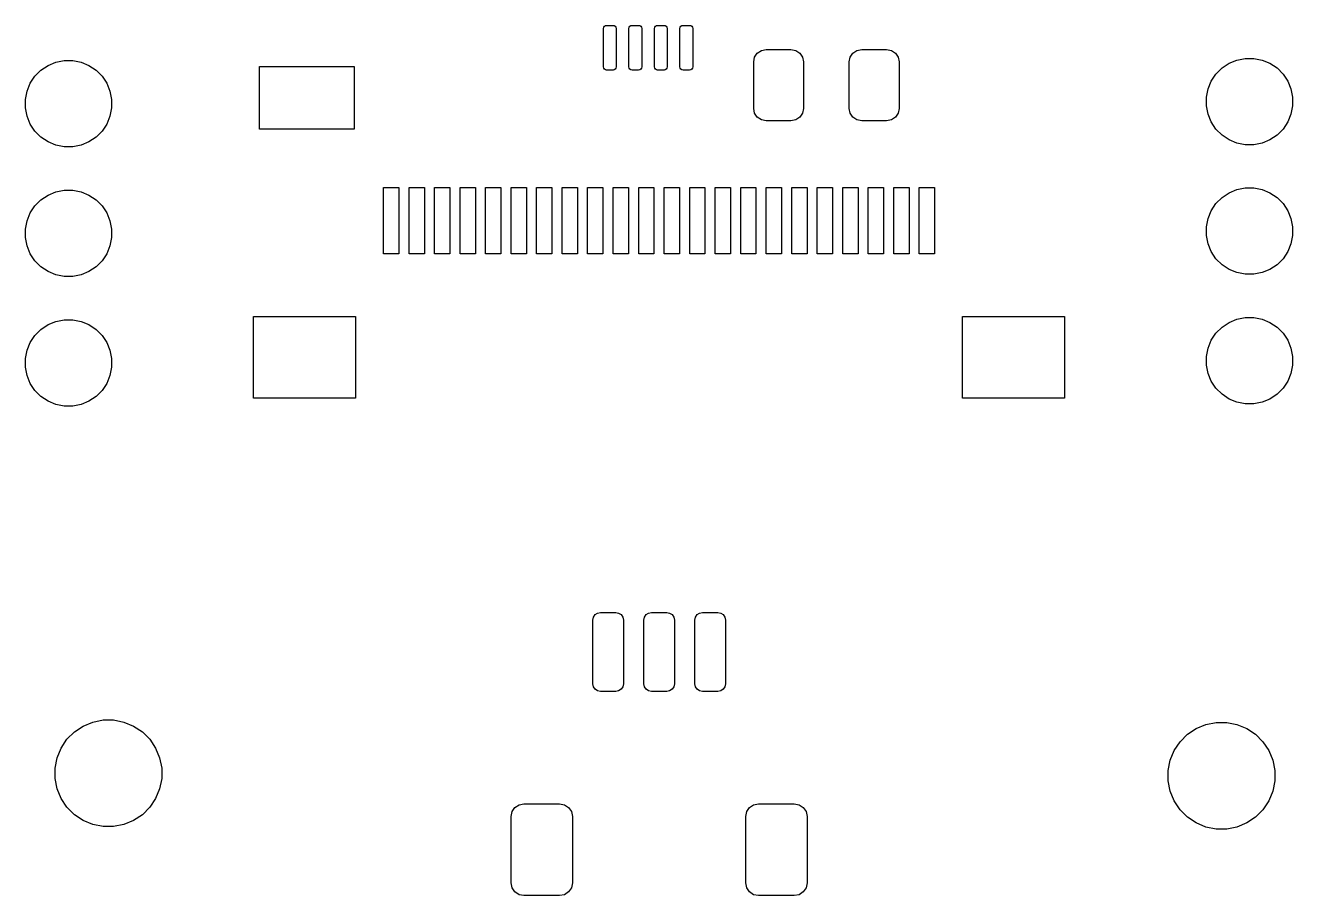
# Model space of a CAD drawing. Header units: inches. Extents: x 5.12 to 6.12, y -4.12 to -1.79.
# Drawn here: x 5.143 to 6.121, y -4.121 to -3.45 of the extents above; entities that cross this region are included whole.
import ezdxf

# ---------------------------------------------------------------- set-up
doc = ezdxf.new("R2010")
doc.units = ezdxf.units.IN
doc.header["$MEASUREMENT"] = 0
doc.layers.add('F.Mask', color=201, linetype='CONTINUOUS', true_color=0xd864ff)

msp = doc.modelspace()

# ---------------------------------------------------------------- linework, layer by layer
at = {"layer": 'F.Mask', "linetype": 'CONTINUOUS'}
for p, q in [((5.58896, -3.4523), (5.58914, -3.45136)), ((5.58896, -3.48183), (5.58896, -3.4523)), ((5.58914, -3.45136), (5.58968, -3.45056)), ((5.58968, -3.45056), (5.59048, -3.45003)), ((5.59048, -3.45003), (5.59142, -3.44984)), ((5.59142, -3.44984), (5.59634, -3.44984)), ((5.59634, -3.44984), (5.59728, -3.45003)), ((5.59728, -3.45003), (5.59808, -3.45056)), ((5.59808, -3.45056), (5.59861, -3.45136)), ((5.59861, -3.45136), (5.5988, -3.4523)), ((5.5988, -3.4523), (5.5988, -3.48183)), ((5.60864, -3.4523), (5.60883, -3.45136)), ((5.60864, -3.48183), (5.60864, -3.4523)), ((5.60883, -3.45136), (5.60936, -3.45056)), ((5.60936, -3.45056), (5.61016, -3.45003)), ((5.61016, -3.45003), (5.6111, -3.44984)), ((5.6111, -3.44984), (5.61602, -3.44984)), ((5.61602, -3.44984), (5.61697, -3.45003)), ((5.61697, -3.45003), (5.61776, -3.45056)), ((5.61776, -3.45056), (5.6183, -3.45136)), ((5.6183, -3.45136), (5.61848, -3.4523)), ((5.61848, -3.4523), (5.61848, -3.48183)), ((5.62833, -3.4523), (5.62851, -3.45136)), ((5.62833, -3.48183), (5.62833, -3.4523)), ((5.62851, -3.45136), (5.62905, -3.45056)), ((5.62905, -3.45056), (5.62985, -3.45003)), ((5.62985, -3.45003), (5.63079, -3.44984)), ((5.63079, -3.44984), (5.63571, -3.44984)), ((5.63571, -3.44984), (5.63665, -3.45003)), ((5.63665, -3.45003), (5.63745, -3.45056)), ((5.63745, -3.45056), (5.63798, -3.45136)), ((5.63798, -3.45136), (5.63817, -3.4523)), ((5.63817, -3.4523), (5.63817, -3.48183)), ((5.64801, -3.4523), (5.6482, -3.45136)), ((5.64801, -3.48183), (5.64801, -3.4523)), ((5.6482, -3.45136), (5.64873, -3.45056)), ((5.64873, -3.45056), (5.64953, -3.45003)), ((5.64953, -3.45003), (5.65047, -3.44984)), ((5.65047, -3.44984), (5.65539, -3.44984)), ((5.65539, -3.44984), (5.65634, -3.45003)), ((5.65634, -3.45003), (5.65713, -3.45056)), ((5.65713, -3.45056), (5.65767, -3.45136)), ((5.65767, -3.45136), (5.65785, -3.4523)), ((5.65785, -3.4523), (5.65785, -3.48183)), ((5.70563, -3.47436), (5.70771, -3.47125)), ((5.70771, -3.47125), (5.71082, -3.46917)), ((5.71082, -3.46917), (5.71449, -3.46844)), ((5.71449, -3.46844), (5.73369, -3.46844)), ((5.73369, -3.46844), (5.73736, -3.46917)), ((5.73736, -3.46917), (5.74047, -3.47125)), ((5.74047, -3.47125), (5.74255, -3.47436)), ((5.77945, -3.47436), (5.78153, -3.47125)), ((5.78153, -3.47125), (5.78464, -3.46917)), ((5.78464, -3.46917), (5.78831, -3.46844)), ((5.78831, -3.46844), (5.80751, -3.46844)), ((5.80751, -3.46844), (5.81118, -3.46917)), ((5.81118, -3.46917), (5.81429, -3.47125)), ((5.81429, -3.47125), (5.81637, -3.47436)), ((5.15483, -3.48439), (5.16028, -3.48075)), ((5.16028, -3.48075), (5.16634, -3.47824)), ((5.16634, -3.47824), (5.17278, -3.47696)), ((5.17278, -3.47696), (5.17934, -3.47696)), ((5.17934, -3.47696), (5.18577, -3.47824)), ((5.18577, -3.47824), (5.19183, -3.48075)), ((5.19183, -3.48075), (5.19729, -3.48439)), ((5.32339, -3.53004), (5.32339, -3.48161)), ((5.32339, -3.48161), (5.39661, -3.48161)), ((5.39661, -3.48161), (5.39661, -3.53004)), ((5.58914, -3.48277), (5.58896, -3.48183)), ((5.5988, -3.48183), (5.59861, -3.48277)), ((5.60883, -3.48277), (5.60864, -3.48183)), ((5.61848, -3.48183), (5.6183, -3.48277)), ((5.62851, -3.48277), (5.62833, -3.48183)), ((5.63817, -3.48183), (5.63798, -3.48277)), ((5.6482, -3.48277), (5.64801, -3.48183)), ((5.65785, -3.48183), (5.65767, -3.48277)), ((5.7049, -3.47804), (5.70563, -3.47436)), ((5.7049, -3.51396), (5.7049, -3.47804)), ((5.74255, -3.47436), (5.74328, -3.47804)), ((5.74328, -3.47804), (5.74328, -3.51396)), ((5.77872, -3.47804), (5.77945, -3.47436)), ((5.77872, -3.51396), (5.77872, -3.47804)), ((5.81637, -3.47436), (5.8171, -3.47804)), ((5.8171, -3.47804), (5.8171, -3.51396)), ((6.06637, -3.48274), (6.07182, -3.47909)), ((6.07182, -3.47909), (6.07788, -3.47658)), ((6.07788, -3.47658), (6.08432, -3.4753)), ((6.08432, -3.4753), (6.09088, -3.4753)), ((6.09088, -3.4753), (6.09731, -3.47658)), ((6.09731, -3.47658), (6.10337, -3.47909)), ((6.10337, -3.47909), (6.10883, -3.48274)), ((5.14655, -3.49448), (5.15019, -3.48903)), ((5.15019, -3.48903), (5.15483, -3.48439)), ((5.19729, -3.48439), (5.20193, -3.48903)), ((5.20193, -3.48903), (5.20557, -3.49448)), ((5.58968, -3.48357), (5.58914, -3.48277)), ((5.59048, -3.4841), (5.58968, -3.48357)), ((5.59142, -3.48429), (5.59048, -3.4841)), ((5.59634, -3.48429), (5.59142, -3.48429)), ((5.59728, -3.4841), (5.59634, -3.48429)), ((5.59808, -3.48357), (5.59728, -3.4841)), ((5.59861, -3.48277), (5.59808, -3.48357)), ((5.60936, -3.48357), (5.60883, -3.48277)), ((5.61016, -3.4841), (5.60936, -3.48357)), ((5.6111, -3.48429), (5.61016, -3.4841)), ((5.61602, -3.48429), (5.6111, -3.48429)), ((5.61697, -3.4841), (5.61602, -3.48429)), ((5.61776, -3.48357), (5.61697, -3.4841)), ((5.6183, -3.48277), (5.61776, -3.48357)), ((5.62905, -3.48357), (5.62851, -3.48277)), ((5.62985, -3.4841), (5.62905, -3.48357)), ((5.63079, -3.48429), (5.62985, -3.4841)), ((5.63571, -3.48429), (5.63079, -3.48429)), ((5.63665, -3.4841), (5.63571, -3.48429)), ((5.63745, -3.48357), (5.63665, -3.4841)), ((5.63798, -3.48277), (5.63745, -3.48357)), ((5.64873, -3.48357), (5.6482, -3.48277)), ((5.64953, -3.4841), (5.64873, -3.48357)), ((5.65047, -3.48429), (5.64953, -3.4841)), ((5.65539, -3.48429), (5.65047, -3.48429)), ((5.65634, -3.4841), (5.65539, -3.48429)), ((5.65713, -3.48357), (5.65634, -3.4841)), ((5.65767, -3.48277), (5.65713, -3.48357)), ((6.05809, -3.49283), (6.06173, -3.48738)), ((6.06173, -3.48738), (6.06637, -3.48274)), ((6.10883, -3.48274), (6.11347, -3.48738)), ((6.11347, -3.48738), (6.11711, -3.49283)), ((5.14276, -3.50698), (5.14404, -3.50054)), ((5.14404, -3.50054), (5.14655, -3.49448)), ((5.20557, -3.49448), (5.20808, -3.50054)), ((5.20808, -3.50054), (5.20936, -3.50698)), ((6.05429, -3.50533), (6.05557, -3.49889)), ((6.05557, -3.49889), (6.05809, -3.49283)), ((6.11711, -3.49283), (6.11962, -3.49889)), ((6.11962, -3.49889), (6.1209, -3.50533)), ((5.14276, -3.51354), (5.14276, -3.50698)), ((5.20936, -3.50698), (5.20936, -3.51354)), ((6.05429, -3.51189), (6.05429, -3.50533)), ((6.1209, -3.50533), (6.1209, -3.51189)), ((5.14404, -3.51997), (5.14276, -3.51354)), ((5.14655, -3.52603), (5.14404, -3.51997)), ((5.20808, -3.51997), (5.20557, -3.52603)), ((5.20936, -3.51354), (5.20808, -3.51997)), ((5.70563, -3.51763), (5.7049, -3.51396)), ((5.70771, -3.52075), (5.70563, -3.51763)), ((5.71082, -3.52283), (5.70771, -3.52075)), ((5.74047, -3.52075), (5.73736, -3.52283)), ((5.74255, -3.51763), (5.74047, -3.52075)), ((5.74328, -3.51396), (5.74255, -3.51763)), ((5.77945, -3.51763), (5.77872, -3.51396)), ((5.78153, -3.52075), (5.77945, -3.51763)), ((5.78464, -3.52283), (5.78153, -3.52075)), ((5.81429, -3.52075), (5.81118, -3.52283)), ((5.81637, -3.51763), (5.81429, -3.52075)), ((5.8171, -3.51396), (5.81637, -3.51763)), ((6.05557, -3.51832), (6.05429, -3.51189)), ((6.05809, -3.52438), (6.05557, -3.51832)), ((6.11962, -3.51832), (6.11711, -3.52438)), ((6.1209, -3.51189), (6.11962, -3.51832)), ((5.15019, -3.53149), (5.14655, -3.52603)), ((5.20557, -3.52603), (5.20193, -3.53149)), ((5.39661, -3.53004), (5.32339, -3.53004)), ((5.71449, -3.52356), (5.71082, -3.52283)), ((5.73369, -3.52356), (5.71449, -3.52356)), ((5.73736, -3.52283), (5.73369, -3.52356)), ((5.78831, -3.52356), (5.78464, -3.52283)), ((5.80751, -3.52356), (5.78831, -3.52356)), ((5.81118, -3.52283), (5.80751, -3.52356)), ((6.06173, -3.52984), (6.05809, -3.52438)), ((6.06637, -3.53447), (6.06173, -3.52984)), ((6.11347, -3.52984), (6.10883, -3.53447)), ((6.11711, -3.52438), (6.11347, -3.52984)), ((5.15483, -3.53613), (5.15019, -3.53149)), ((5.16028, -3.53977), (5.15483, -3.53613)), ((5.16634, -3.54228), (5.16028, -3.53977)), ((5.19183, -3.53977), (5.18577, -3.54228)), ((5.19729, -3.53613), (5.19183, -3.53977)), ((5.20193, -3.53149), (5.19729, -3.53613)), ((6.07182, -3.53812), (6.06637, -3.53447)), ((6.07788, -3.54063), (6.07182, -3.53812)), ((6.08432, -3.54191), (6.07788, -3.54063)), ((6.09731, -3.54063), (6.09088, -3.54191)), ((6.10337, -3.53812), (6.09731, -3.54063)), ((6.10883, -3.53447), (6.10337, -3.53812)), ((5.17278, -3.54356), (5.16634, -3.54228)), ((5.17934, -3.54356), (5.17278, -3.54356)), ((5.18577, -3.54228), (5.17934, -3.54356)), ((6.09088, -3.54191), (6.08432, -3.54191)), ((5.16028, -3.58075), (5.16634, -3.57824)), ((5.16634, -3.57824), (5.17278, -3.57696)), ((5.17278, -3.57696), (5.17934, -3.57696)), ((5.17934, -3.57696), (5.18577, -3.57824)), ((5.18577, -3.57824), (5.19183, -3.58075)), ((5.41929, -3.62612), (5.41929, -3.57494)), ((5.41929, -3.57494), (5.4311, -3.57494)), ((5.4311, -3.57494), (5.4311, -3.62612)), ((5.43898, -3.62612), (5.43898, -3.57494)), ((5.43898, -3.57494), (5.45079, -3.57494)), ((5.45079, -3.57494), (5.45079, -3.62612)), ((5.45866, -3.62612), (5.45866, -3.57494)), ((5.45866, -3.57494), (5.47047, -3.57494)), ((5.47047, -3.57494), (5.47047, -3.62612)), ((5.47835, -3.62612), (5.47835, -3.57494)), ((5.47835, -3.57494), (5.49016, -3.57494)), ((5.49016, -3.57494), (5.49016, -3.62612)), ((5.49803, -3.62612), (5.49803, -3.57494)), ((5.49803, -3.57494), (5.50984, -3.57494)), ((5.50984, -3.57494), (5.50984, -3.62612)), ((5.51772, -3.62612), (5.51772, -3.57494)), ((5.51772, -3.57494), (5.52953, -3.57494)), ((5.52953, -3.57494), (5.52953, -3.62612)), ((5.5374, -3.62612), (5.5374, -3.57494)), ((5.5374, -3.57494), (5.54921, -3.57494)), ((5.54921, -3.57494), (5.54921, -3.62612)), ((5.55709, -3.62612), (5.55709, -3.57494)), ((5.55709, -3.57494), (5.5689, -3.57494)), ((5.5689, -3.57494), (5.5689, -3.62612)), ((5.57677, -3.62612), (5.57677, -3.57494)), ((5.57677, -3.57494), (5.58858, -3.57494)), ((5.58858, -3.57494), (5.58858, -3.62612)), ((5.59646, -3.62612), (5.59646, -3.57494)), ((5.59646, -3.57494), (5.60827, -3.57494)), ((5.60827, -3.57494), (5.60827, -3.62612)), ((5.61614, -3.62612), (5.61614, -3.57494)), ((5.61614, -3.57494), (5.62795, -3.57494)), ((5.62795, -3.57494), (5.62795, -3.62612)), ((5.63583, -3.62612), (5.63583, -3.57494)), ((5.63583, -3.57494), (5.64764, -3.57494)), ((5.64764, -3.57494), (5.64764, -3.62612)), ((5.65551, -3.62612), (5.65551, -3.57494)), ((5.65551, -3.57494), (5.66732, -3.57494)), ((5.66732, -3.57494), (5.66732, -3.62612)), ((5.6752, -3.62612), (5.6752, -3.57494)), ((5.6752, -3.57494), (5.68701, -3.57494)), ((5.68701, -3.57494), (5.68701, -3.62612)), ((5.69488, -3.62612), (5.69488, -3.57494)), ((5.69488, -3.57494), (5.70669, -3.57494)), ((5.70669, -3.57494), (5.70669, -3.62612)), ((5.71457, -3.62612), (5.71457, -3.57494)), ((5.71457, -3.57494), (5.72638, -3.57494)), ((5.72638, -3.57494), (5.72638, -3.62612)), ((5.73425, -3.62612), (5.73425, -3.57494)), ((5.73425, -3.57494), (5.74606, -3.57494)), ((5.74606, -3.57494), (5.74606, -3.62612)), ((5.75394, -3.62612), (5.75394, -3.57494)), ((5.75394, -3.57494), (5.76575, -3.57494)), ((5.76575, -3.57494), (5.76575, -3.62612)), ((5.77362, -3.62612), (5.77362, -3.57494)), ((5.77362, -3.57494), (5.78543, -3.57494)), ((5.78543, -3.57494), (5.78543, -3.62612)), ((5.79331, -3.62612), (5.79331, -3.57494)), ((5.79331, -3.57494), (5.80512, -3.57494)), ((5.80512, -3.57494), (5.80512, -3.62612)), ((5.81299, -3.62612), (5.81299, -3.57494)), ((5.81299, -3.57494), (5.8248, -3.57494)), ((5.8248, -3.57494), (5.8248, -3.62612)), ((5.83268, -3.62612), (5.83268, -3.57494)), ((5.83268, -3.57494), (5.84449, -3.57494)), ((5.84449, -3.57494), (5.84449, -3.62612)), ((6.06637, -3.58274), (6.07182, -3.57909)), ((6.07182, -3.57909), (6.07788, -3.57658)), ((6.07788, -3.57658), (6.08432, -3.5753)), ((6.08432, -3.5753), (6.09088, -3.5753)), ((6.09088, -3.5753), (6.09731, -3.57658)), ((6.09731, -3.57658), (6.10337, -3.57909)), ((6.10337, -3.57909), (6.10883, -3.58274)), ((5.14655, -3.59448), (5.15019, -3.58903)), ((5.15019, -3.58903), (5.15483, -3.58439)), ((5.15483, -3.58439), (5.16028, -3.58075)), ((5.19183, -3.58075), (5.19729, -3.58439)), ((5.19729, -3.58439), (5.20193, -3.58903)), ((5.20193, -3.58903), (5.20557, -3.59448)), ((6.05809, -3.59283), (6.06173, -3.58738)), ((6.06173, -3.58738), (6.06637, -3.58274)), ((6.10883, -3.58274), (6.11347, -3.58738)), ((6.11347, -3.58738), (6.11711, -3.59283)), ((5.14404, -3.60054), (5.14655, -3.59448)), ((5.20557, -3.59448), (5.20808, -3.60054)), ((6.05429, -3.60533), (6.05557, -3.59889)), ((6.05557, -3.59889), (6.05809, -3.59283)), ((6.11711, -3.59283), (6.11962, -3.59889)), ((6.11962, -3.59889), (6.1209, -3.60533)), ((5.14276, -3.60698), (5.14404, -3.60054)), ((5.14276, -3.61354), (5.14276, -3.60698)), ((5.20808, -3.60054), (5.20936, -3.60698)), ((5.20936, -3.60698), (5.20936, -3.61354)), ((6.05429, -3.61189), (6.05429, -3.60533)), ((6.1209, -3.60533), (6.1209, -3.61189)), ((5.14404, -3.61997), (5.14276, -3.61354)), ((5.20936, -3.61354), (5.20808, -3.61997)), ((6.05557, -3.61832), (6.05429, -3.61189)), ((6.05809, -3.62438), (6.05557, -3.61832)), ((6.11962, -3.61832), (6.11711, -3.62438)), ((6.1209, -3.61189), (6.11962, -3.61832)), ((5.14655, -3.62603), (5.14404, -3.61997)), ((5.15019, -3.63149), (5.14655, -3.62603)), ((5.20557, -3.62603), (5.20193, -3.63149)), ((5.20808, -3.61997), (5.20557, -3.62603)), ((5.4311, -3.62612), (5.41929, -3.62612)), ((5.45079, -3.62612), (5.43898, -3.62612)), ((5.47047, -3.62612), (5.45866, -3.62612)), ((5.49016, -3.62612), (5.47835, -3.62612)), ((5.50984, -3.62612), (5.49803, -3.62612)), ((5.52953, -3.62612), (5.51772, -3.62612)), ((5.54921, -3.62612), (5.5374, -3.62612)), ((5.5689, -3.62612), (5.55709, -3.62612)), ((5.58858, -3.62612), (5.57677, -3.62612)), ((5.60827, -3.62612), (5.59646, -3.62612)), ((5.62795, -3.62612), (5.61614, -3.62612)), ((5.64764, -3.62612), (5.63583, -3.62612)), ((5.66732, -3.62612), (5.65551, -3.62612)), ((5.68701, -3.62612), (5.6752, -3.62612)), ((5.70669, -3.62612), (5.69488, -3.62612)), ((5.72638, -3.62612), (5.71457, -3.62612)), ((5.74606, -3.62612), (5.73425, -3.62612)), ((5.76575, -3.62612), (5.75394, -3.62612)), ((5.78543, -3.62612), (5.77362, -3.62612)), ((5.80512, -3.62612), (5.79331, -3.62612)), ((5.8248, -3.62612), (5.81299, -3.62612)), ((5.84449, -3.62612), (5.83268, -3.62612)), ((6.06173, -3.62984), (6.05809, -3.62438)), ((6.11711, -3.62438), (6.11347, -3.62984)), ((5.15483, -3.63613), (5.15019, -3.63149)), ((5.16028, -3.63977), (5.15483, -3.63613)), ((5.19729, -3.63613), (5.19183, -3.63977)), ((5.20193, -3.63149), (5.19729, -3.63613)), ((6.06637, -3.63447), (6.06173, -3.62984)), ((6.07182, -3.63812), (6.06637, -3.63447)), ((6.07788, -3.64063), (6.07182, -3.63812)), ((6.10337, -3.63812), (6.09731, -3.64063)), ((6.10883, -3.63447), (6.10337, -3.63812)), ((6.11347, -3.62984), (6.10883, -3.63447)), ((5.16634, -3.64228), (5.16028, -3.63977)), ((5.17278, -3.64356), (5.16634, -3.64228)), ((5.17934, -3.64356), (5.17278, -3.64356)), ((5.18577, -3.64228), (5.17934, -3.64356)), ((5.19183, -3.63977), (5.18577, -3.64228)), ((6.08432, -3.64191), (6.07788, -3.64063)), ((6.09088, -3.64191), (6.08432, -3.64191)), ((6.09731, -3.64063), (6.09088, -3.64191)), ((5.16634, -3.67824), (5.17278, -3.67696)), ((5.17278, -3.67696), (5.17934, -3.67696)), ((5.17934, -3.67696), (5.18577, -3.67824)), ((5.3189, -3.73754), (5.3189, -3.67455)), ((5.3189, -3.67455), (5.39764, -3.67455)), ((5.39764, -3.67455), (5.39764, -3.73754)), ((5.86614, -3.73754), (5.86614, -3.67455)), ((5.86614, -3.67455), (5.94488, -3.67455)), ((5.94488, -3.67455), (5.94488, -3.73754)), ((6.07182, -3.67909), (6.07788, -3.67658)), ((6.07788, -3.67658), (6.08432, -3.6753)), ((6.08432, -3.6753), (6.09088, -3.6753)), ((6.09088, -3.6753), (6.09731, -3.67658)), ((6.09731, -3.67658), (6.10337, -3.67909)), ((5.15019, -3.68903), (5.15483, -3.68439)), ((5.15483, -3.68439), (5.16028, -3.68075)), ((5.16028, -3.68075), (5.16634, -3.67824)), ((5.18577, -3.67824), (5.19183, -3.68075)), ((5.19183, -3.68075), (5.19729, -3.68439)), ((5.19729, -3.68439), (5.20193, -3.68903)), ((6.05809, -3.69283), (6.06173, -3.68738)), ((6.06173, -3.68738), (6.06637, -3.68274)), ((6.06637, -3.68274), (6.07182, -3.67909)), ((6.10337, -3.67909), (6.10883, -3.68274)), ((6.10883, -3.68274), (6.11347, -3.68738)), ((6.11347, -3.68738), (6.11711, -3.69283)), ((5.14404, -3.70054), (5.14655, -3.69448)), ((5.14655, -3.69448), (5.15019, -3.68903)), ((5.20193, -3.68903), (5.20557, -3.69448)), ((5.20557, -3.69448), (5.20808, -3.70054)), ((6.05557, -3.69889), (6.05809, -3.69283)), ((6.11711, -3.69283), (6.11962, -3.69889)), ((5.14276, -3.70698), (5.14404, -3.70054)), ((5.14276, -3.71354), (5.14276, -3.70698)), ((5.20808, -3.70054), (5.20936, -3.70698)), ((5.20936, -3.70698), (5.20936, -3.71354)), ((6.05429, -3.70533), (6.05557, -3.69889)), ((6.05429, -3.71189), (6.05429, -3.70533)), ((6.11962, -3.69889), (6.1209, -3.70533)), ((6.1209, -3.70533), (6.1209, -3.71189)), ((5.14404, -3.71997), (5.14276, -3.71354)), ((5.20936, -3.71354), (5.20808, -3.71997)), ((6.05557, -3.71832), (6.05429, -3.71189)), ((6.1209, -3.71189), (6.11962, -3.71832)), ((5.14655, -3.72603), (5.14404, -3.71997)), ((5.15019, -3.73149), (5.14655, -3.72603)), ((5.20557, -3.72603), (5.20193, -3.73149)), ((5.20808, -3.71997), (5.20557, -3.72603)), ((6.05809, -3.72438), (6.05557, -3.71832)), ((6.06173, -3.72984), (6.05809, -3.72438)), ((6.11711, -3.72438), (6.11347, -3.72984)), ((6.11962, -3.71832), (6.11711, -3.72438)), ((5.15483, -3.73613), (5.15019, -3.73149)), ((5.16028, -3.73977), (5.15483, -3.73613)), ((5.19729, -3.73613), (5.19183, -3.73977)), ((5.20193, -3.73149), (5.19729, -3.73613)), ((6.06637, -3.73447), (6.06173, -3.72984)), ((6.07182, -3.73812), (6.06637, -3.73447)), ((6.10883, -3.73447), (6.10337, -3.73812)), ((6.11347, -3.72984), (6.10883, -3.73447)), ((5.16634, -3.74228), (5.16028, -3.73977)), ((5.17278, -3.74356), (5.16634, -3.74228)), ((5.17934, -3.74356), (5.17278, -3.74356)), ((5.18577, -3.74228), (5.17934, -3.74356)), ((5.19183, -3.73977), (5.18577, -3.74228)), ((5.39764, -3.73754), (5.3189, -3.73754)), ((5.94488, -3.73754), (5.86614, -3.73754)), ((6.07788, -3.74063), (6.07182, -3.73812)), ((6.08432, -3.74191), (6.07788, -3.74063)), ((6.09088, -3.74191), (6.08432, -3.74191)), ((6.09731, -3.74063), (6.09088, -3.74191)), ((6.10337, -3.73812), (6.09731, -3.74063)), ((5.58435, -3.9032), (5.58661, -3.90275)), ((5.58661, -3.90275), (5.59843, -3.90275)), ((5.59843, -3.90275), (5.60069, -3.9032)), ((5.62372, -3.9032), (5.62598, -3.90275)), ((5.62598, -3.90275), (5.6378, -3.90275)), ((5.6378, -3.90275), (5.64006, -3.9032)), ((5.66309, -3.9032), (5.66535, -3.90275)), ((5.66535, -3.90275), (5.67717, -3.90275)), ((5.67717, -3.90275), (5.67943, -3.9032)), ((5.58071, -3.90865), (5.58116, -3.90639)), ((5.58071, -3.95787), (5.58071, -3.90865)), ((5.58116, -3.90639), (5.58244, -3.90448)), ((5.58244, -3.90448), (5.58435, -3.9032)), ((5.60069, -3.9032), (5.6026, -3.90448)), ((5.6026, -3.90448), (5.60388, -3.90639)), ((5.60388, -3.90639), (5.60433, -3.90865)), ((5.60433, -3.90865), (5.60433, -3.95787)), ((5.62008, -3.90865), (5.62053, -3.90639)), ((5.62008, -3.95787), (5.62008, -3.90865)), ((5.62053, -3.90639), (5.62181, -3.90448)), ((5.62181, -3.90448), (5.62372, -3.9032)), ((5.64006, -3.9032), (5.64197, -3.90448)), ((5.64197, -3.90448), (5.64325, -3.90639)), ((5.64325, -3.90639), (5.6437, -3.90865)), ((5.6437, -3.90865), (5.6437, -3.95787)), ((5.65945, -3.90865), (5.6599, -3.90639)), ((5.65945, -3.95787), (5.65945, -3.90865)), ((5.6599, -3.90639), (5.66118, -3.90448)), ((5.66118, -3.90448), (5.66309, -3.9032)), ((5.67943, -3.9032), (5.68134, -3.90448)), ((5.68134, -3.90448), (5.68262, -3.90639)), ((5.68262, -3.90639), (5.68307, -3.90865)), ((5.68307, -3.90865), (5.68307, -3.95787)), ((5.58116, -3.96013), (5.58071, -3.95787)), ((5.58244, -3.96204), (5.58116, -3.96013)), ((5.60388, -3.96013), (5.6026, -3.96204)), ((5.60433, -3.95787), (5.60388, -3.96013)), ((5.62053, -3.96013), (5.62008, -3.95787)), ((5.62181, -3.96204), (5.62053, -3.96013)), ((5.64325, -3.96013), (5.64197, -3.96204)), ((5.6437, -3.95787), (5.64325, -3.96013)), ((5.6599, -3.96013), (5.65945, -3.95787)), ((5.66118, -3.96204), (5.6599, -3.96013)), ((5.68262, -3.96013), (5.68134, -3.96204)), ((5.68307, -3.95787), (5.68262, -3.96013)), ((5.58435, -3.96332), (5.58244, -3.96204)), ((5.58661, -3.96377), (5.58435, -3.96332)), ((5.59843, -3.96377), (5.58661, -3.96377)), ((5.60069, -3.96332), (5.59843, -3.96377)), ((5.6026, -3.96204), (5.60069, -3.96332)), ((5.62372, -3.96332), (5.62181, -3.96204)), ((5.62598, -3.96377), (5.62372, -3.96332)), ((5.6378, -3.96377), (5.62598, -3.96377)), ((5.64006, -3.96332), (5.6378, -3.96377)), ((5.64197, -3.96204), (5.64006, -3.96332)), ((5.66309, -3.96332), (5.66118, -3.96204)), ((5.66535, -3.96377), (5.66309, -3.96332)), ((5.67717, -3.96377), (5.66535, -3.96377)), ((5.67943, -3.96332), (5.67717, -3.96377)), ((5.68134, -3.96204), (5.67943, -3.96332)), ((5.18062, -3.99493), (5.18736, -3.99043)), ((5.18736, -3.99043), (5.19485, -3.98733)), ((5.19485, -3.98733), (5.2028, -3.98574)), ((5.2028, -3.98574), (5.2109, -3.98574)), ((5.2109, -3.98574), (5.21885, -3.98733)), ((5.21885, -3.98733), (5.22633, -3.99043)), ((5.22633, -3.99043), (5.23307, -3.99493)), ((6.04646, -3.99228), (6.05394, -3.98918)), ((6.05394, -3.98918), (6.06189, -3.9876)), ((6.06189, -3.9876), (6.07, -3.9876)), ((6.07, -3.9876), (6.07794, -3.98918)), ((6.07794, -3.98918), (6.08543, -3.99228)), ((5.17489, -4.00066), (5.18062, -3.99493)), ((5.23307, -3.99493), (5.2388, -4.00066)), ((6.03399, -4.00252), (6.03972, -3.99679)), ((6.03972, -3.99679), (6.04646, -3.99228)), ((6.08543, -3.99228), (6.09217, -3.99679)), ((6.09217, -3.99679), (6.0979, -4.00252)), ((5.16729, -4.01488), (5.17039, -4.0074)), ((5.17039, -4.0074), (5.17489, -4.00066)), ((5.2388, -4.00066), (5.2433, -4.0074)), ((5.2433, -4.0074), (5.24641, -4.01488)), ((6.02639, -4.01674), (6.02949, -4.00925)), ((6.02949, -4.00925), (6.03399, -4.00252)), ((6.0979, -4.00252), (6.1024, -4.00925)), ((6.1024, -4.00925), (6.1055, -4.01674)), ((5.16571, -4.02283), (5.16729, -4.01488)), ((5.24641, -4.01488), (5.24799, -4.02283)), ((6.02481, -4.02469), (6.02639, -4.01674)), ((6.1055, -4.01674), (6.10708, -4.02469)), ((5.16571, -4.03094), (5.16571, -4.02283)), ((5.24799, -4.02283), (5.24799, -4.03094)), ((6.02481, -4.03279), (6.02481, -4.02469)), ((6.10708, -4.02469), (6.10708, -4.03279)), ((5.16729, -4.03888), (5.16571, -4.03094)), ((5.17039, -4.04637), (5.16729, -4.03888)), ((5.24641, -4.03888), (5.2433, -4.04637)), ((5.24799, -4.03094), (5.24641, -4.03888)), ((6.02639, -4.04074), (6.02481, -4.03279)), ((6.10708, -4.03279), (6.1055, -4.04074)), ((5.17489, -4.05311), (5.17039, -4.04637)), ((5.2433, -4.04637), (5.2388, -4.05311)), ((6.02949, -4.04823), (6.02639, -4.04074)), ((6.03399, -4.05497), (6.02949, -4.04823)), ((6.1024, -4.04823), (6.0979, -4.05497)), ((6.1055, -4.04074), (6.1024, -4.04823)), ((5.18062, -4.05884), (5.17489, -4.05311)), ((5.18736, -4.06334), (5.18062, -4.05884)), ((5.23307, -4.05884), (5.22633, -4.06334)), ((5.2388, -4.05311), (5.23307, -4.05884)), ((5.51772, -4.06023), (5.51847, -4.05646)), ((5.51847, -4.05646), (5.5206, -4.05327)), ((5.5206, -4.05327), (5.52379, -4.05114)), ((5.52379, -4.05114), (5.52756, -4.05039)), ((5.52756, -4.05039), (5.55512, -4.05039)), ((5.55512, -4.05039), (5.55888, -4.05114)), ((5.55888, -4.05114), (5.56208, -4.05327)), ((5.56208, -4.05327), (5.56421, -4.05646)), ((5.56421, -4.05646), (5.56496, -4.06023)), ((5.69882, -4.06023), (5.69957, -4.05646)), ((5.69957, -4.05646), (5.7017, -4.05327)), ((5.7017, -4.05327), (5.70489, -4.05114)), ((5.70489, -4.05114), (5.70866, -4.05039)), ((5.70866, -4.05039), (5.73622, -4.05039)), ((5.73622, -4.05039), (5.73999, -4.05114)), ((5.73999, -4.05114), (5.74318, -4.05327)), ((5.74318, -4.05327), (5.74531, -4.05646)), ((5.74531, -4.05646), (5.74606, -4.06023)), ((6.03972, -4.0607), (6.03399, -4.05497)), ((6.0979, -4.05497), (6.09217, -4.0607)), ((5.19485, -4.06644), (5.18736, -4.06334)), ((5.2028, -4.06802), (5.19485, -4.06644)), ((5.2109, -4.06802), (5.2028, -4.06802)), ((5.21885, -4.06644), (5.2109, -4.06802)), ((5.22633, -4.06334), (5.21885, -4.06644)), ((5.51772, -4.11141), (5.51772, -4.06023)), ((5.56496, -4.06023), (5.56496, -4.11141)), ((5.69882, -4.11141), (5.69882, -4.06023)), ((5.74606, -4.06023), (5.74606, -4.11141)), ((6.04646, -4.0652), (6.03972, -4.0607)), ((6.05394, -4.0683), (6.04646, -4.0652)), ((6.06189, -4.06988), (6.05394, -4.0683)), ((6.07794, -4.0683), (6.07, -4.06988)), ((6.08543, -4.0652), (6.07794, -4.0683)), ((6.09217, -4.0607), (6.08543, -4.0652)), ((6.07, -4.06988), (6.06189, -4.06988)), ((5.51847, -4.11518), (5.51772, -4.11141)), ((5.5206, -4.11837), (5.51847, -4.11518)), ((5.56421, -4.11518), (5.56208, -4.11837)), ((5.56496, -4.11141), (5.56421, -4.11518)), ((5.69957, -4.11518), (5.69882, -4.11141)), ((5.7017, -4.11837), (5.69957, -4.11518)), ((5.74531, -4.11518), (5.74318, -4.11837)), ((5.74606, -4.11141), (5.74531, -4.11518)), ((5.52379, -4.1205), (5.5206, -4.11837)), ((5.52756, -4.12125), (5.52379, -4.1205)), ((5.55512, -4.12125), (5.52756, -4.12125)), ((5.55888, -4.1205), (5.55512, -4.12125)), ((5.56208, -4.11837), (5.55888, -4.1205)), ((5.70489, -4.1205), (5.7017, -4.11837)), ((5.70866, -4.12125), (5.70489, -4.1205)), ((5.73622, -4.12125), (5.70866, -4.12125)), ((5.73999, -4.1205), (5.73622, -4.12125)), ((5.74318, -4.11837), (5.73999, -4.1205))]:
    msp.add_line(p, q, dxfattribs=at)

doc.saveas('drawing.dxf')
